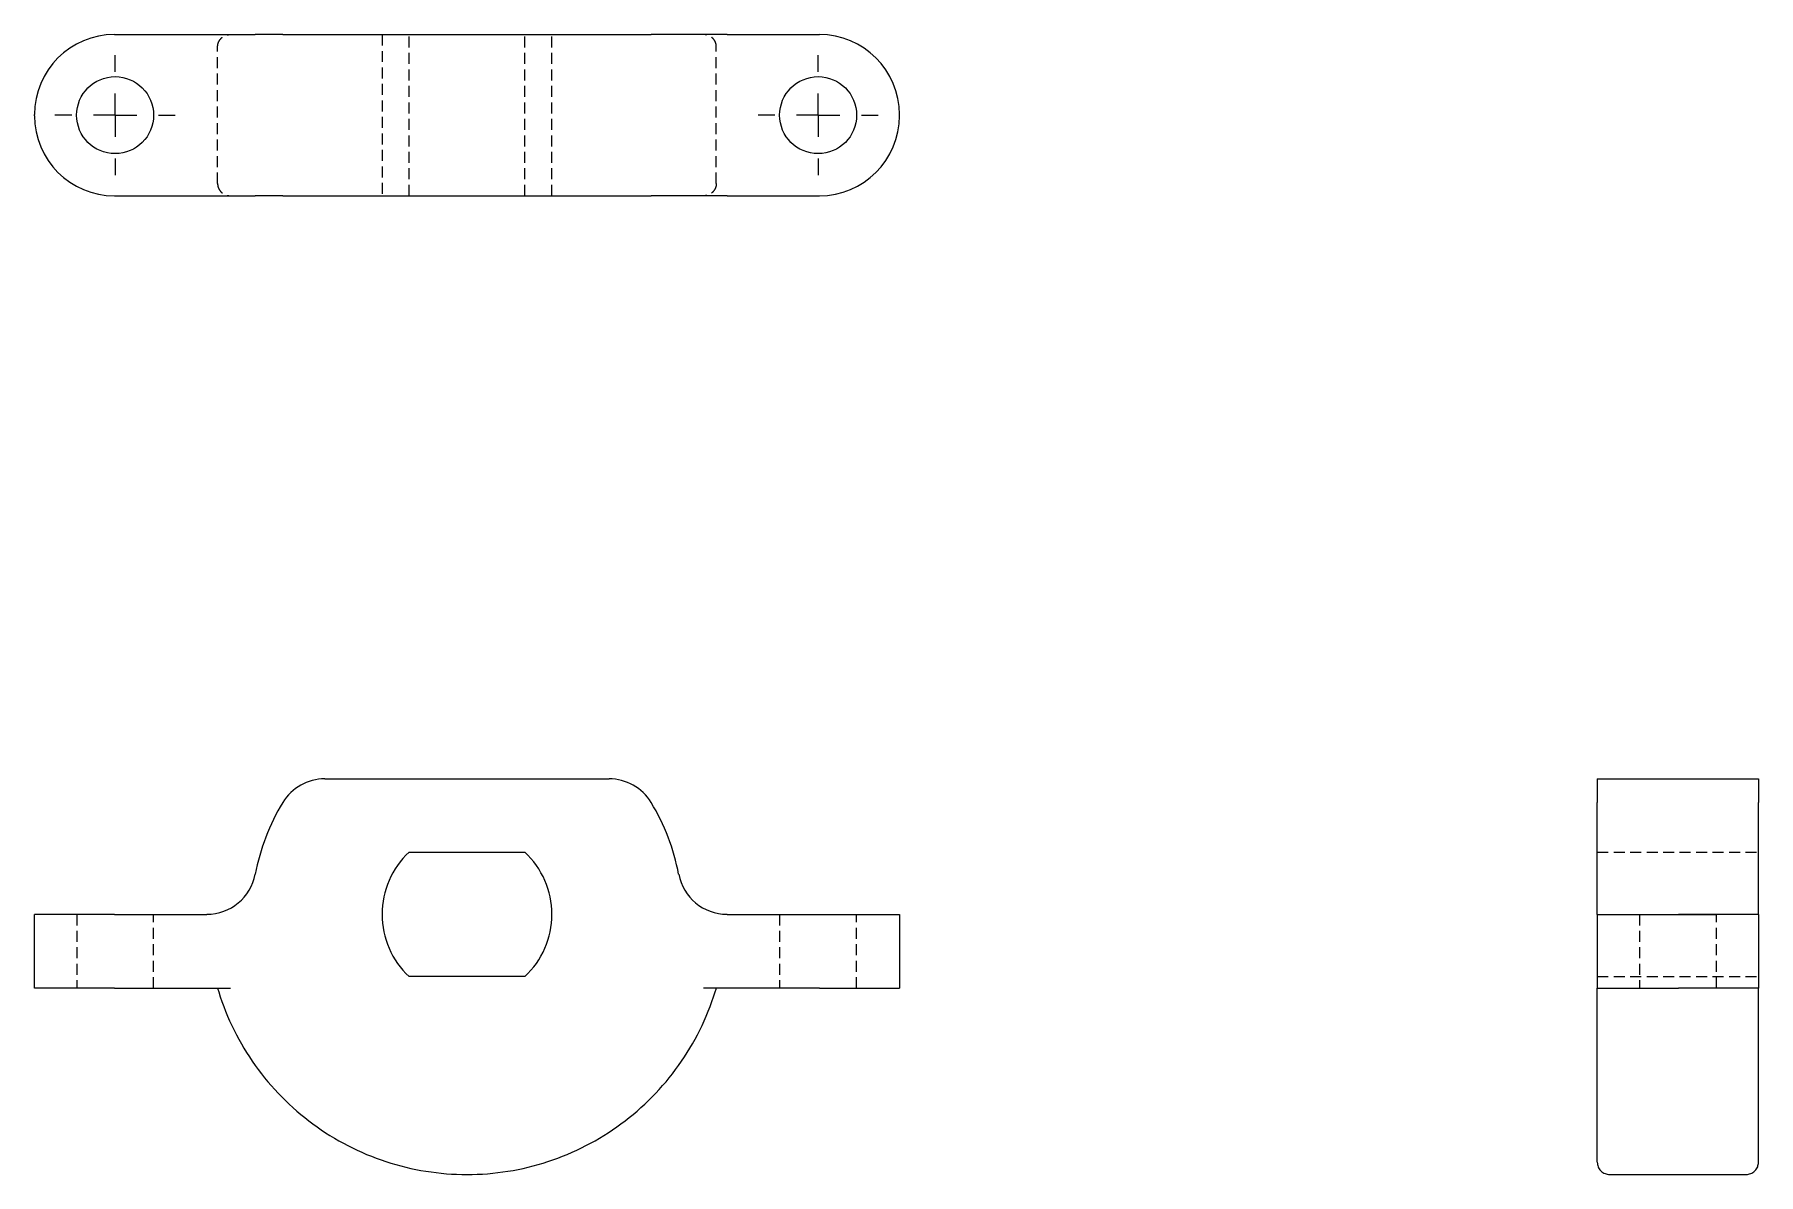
# Model space of a CAD drawing. Header units: millimetres. Extents: x 33 to 232, y 36 to 167.
import ezdxf

# ---------------------------------------------------------------- set-up
doc = ezdxf.new("R2010")
doc.units = ezdxf.units.MM
doc.linetypes.add('HIDDEN', pattern=[1.905, 1.27, -0.635])
doc.layers.add('10', color=7, linetype='Continuous')

# ---------------------------------------------------------------- blocks, each defined once
blk = doc.blocks.new('SW_CENTERMARKSYMBOL_0')
at = {"layer": '10', "color": 0}
for p, q in [((0, 5), (0, 6.95)), ((0, 0), (0, 2.5)), ((-5, 0), (-6.95, 0)), ((0, 0), (-2.5, 0)), ((0, 0), (0, -2.5)), ((0, 0), (2.5, 0)), ((5, 0), (6.95, 0)), ((0, -5), (0, -6.95))]:
    blk.add_line(p, q, dxfattribs=at)
blk = doc.blocks.new('SW_CENTERMARKSYMBOL_1')
at = {"layer": '10', "color": 0}
for p, q in [((0, 5), (0, 6.95)), ((0, 0), (0, 2.5)), ((-5, 0), (-6.95, 0)), ((0, 0), (-2.5, 0)), ((0, 0), (0, -2.5)), ((0, 0), (2.5, 0)), ((5, 0), (6.95, 0)), ((0, -5), (0, -6.95))]:
    blk.add_line(p, q, dxfattribs=at)

msp = doc.modelspace()

# ---------------------------------------------------------------- linework, layer by layer
at = {"color": 7, "linetype": 'Continuous', "lineweight": 25}
for p, q in [((42.25, 167.32), (52.93, 167.32)), ((52.93, 167.32), (58.52, 167.32)), ((61.7, 167.32), (58.52, 167.32)), ((61.7, 167.32), (66.57, 167.32)), ((66.57, 167.32), (99.43, 167.32)), ((99.43, 167.32), (104.3, 167.32)), ((107.48, 167.32), (104.3, 167.32)), ((113.07, 167.32), (107.48, 167.32)), ((113.07, 167.32), (123.75, 167.32)), ((33, 157.93), (33, 158.07)), ((133, 157.93), (133, 158.07)), ((42.25, 148.68), (52.93, 148.68)), ((52.93, 148.68), (58.52, 148.68)), ((61.7, 148.68), (58.52, 148.68)), ((61.7, 148.68), (66.57, 148.68)), ((66.57, 148.68), (99.43, 148.68)), ((99.43, 148.68), (104.3, 148.68)), ((107.48, 148.68), (104.3, 148.68)), ((113.07, 148.68), (107.48, 148.68)), ((113.07, 148.68), (123.75, 148.68)), ((66.57, 81.29), (99.43, 81.29)), ((213.68, 81.29), (232.32, 81.29)), ((213.68, 81.29), (213.68, 78.55)), ((232.32, 81.29), (232.32, 78.55)), ((213.68, 70.27), (213.68, 78.55)), ((232.32, 70.27), (232.32, 78.55)), ((76.31, 72.82), (89.69, 72.82)), ((213.68, 65.63), (213.68, 70.27)), ((232.32, 65.63), (232.32, 70.27)), ((33, 57.09), (33, 65.63)), ((42.25, 65.63), (33, 65.63)), ((42.25, 65.63), (52.93, 65.63)), ((113.07, 65.63), (123.75, 65.63)), ((123.75, 65.63), (133, 65.63)), ((133, 65.63), (133, 57.09)), ((213.68, 65.63), (222.93, 65.63)), ((213.68, 65.63), (213.68, 57.09)), ((218.55, 65.63), (227.45, 65.63)), ((222.93, 65.63), (223.07, 65.63)), ((232.32, 65.63), (223.07, 65.63)), ((232.32, 65.63), (232.32, 57.09)), ((89.69, 58.44), (76.31, 58.44)), ((42.25, 57.09), (33, 57.09)), ((42.25, 57.09), (55.66, 57.09)), ((123.75, 57.09), (110.34, 57.09)), ((123.75, 57.09), (133, 57.09)), ((213.68, 57.09), (222.93, 57.09)), ((222.93, 57.09), (223.07, 57.09)), ((232.32, 57.09), (223.07, 57.09)), ((215.1, 35.56), (230.9, 35.56))]:
    msp.add_line(p, q, dxfattribs=at)
at = {"color": 7, "linetype": 'HIDDEN', "lineweight": 18}
for p, q in [((54.17, 150.1), (54.17, 165.9)), ((73.18, 167.32), (73.18, 148.68)), ((76.31, 148.68), (76.31, 167.32)), ((89.69, 148.68), (89.69, 167.32)), ((92.82, 148.68), (92.82, 167.32)), ((111.83, 150.1), (111.83, 165.9)), ((213.68, 72.82), (232.32, 72.82)), ((37.88, 65.63), (37.88, 57.09)), ((46.77, 57.09), (46.77, 65.63)), ((119.15, 65.63), (119.15, 57.09)), ((128.05, 57.09), (128.05, 65.63)), ((218.55, 65.63), (218.55, 57.09)), ((227.45, 57.09), (227.45, 65.63)), ((213.68, 58.44), (232.32, 58.44))]:
    msp.add_line(p, q, dxfattribs=at)
at = {"color": 7, "linetype": 'Continuous', "lineweight": 25}
for centre in [(42.32, 158), (123.6, 158)]:
    msp.add_circle(centre, 4.45, dxfattribs=at)
for centre, radius, start, end in [((42.25, 158.07), 9.25, 90, 180), ((123.75, 158.07), 9.25, 0, 90), ((42.25, 157.93), 9.25, 180, 270), ((123.75, 157.93), 9.25, 270, 0), ((66.57, 75.6), 5.69, 90, 148.7671), ((99.43, 75.6), 5.69, 31.2329, 90), ((83, 65.63), 24.91, 148.7671, 169.2778), ((83, 65.63), 24.91, 10.7222, 31.2329), ((83, 65.63), 9.82, 132.9554, 227.0446), ((83, 65.63), 9.82, 312.9554, 47.0446), ((52.93, 71.33), 5.69, 270, 349.2778), ((113.07, 71.33), 5.69, 190.7222, 270)]:
    msp.add_arc(centre, radius, start, end, dxfattribs=at)
at = {"color": 7, "linetype": 'HIDDEN', "lineweight": 18}
for points in [[(54.17, 165.9), (54.17, 166.07), (54.2, 166.25), (54.35, 166.6), (54.46, 166.77), (54.75, 167.05), (54.92, 167.15), (55.29, 167.29), (55.48, 167.32), (55.66, 167.32)], [(111.83, 165.9), (111.83, 166.07), (111.8, 166.25), (111.65, 166.6), (111.54, 166.77), (111.25, 167.05), (111.08, 167.15), (110.71, 167.29), (110.52, 167.32), (110.34, 167.32)], [(54.17, 150.1), (54.17, 149.93), (54.2, 149.75), (54.35, 149.4), (54.46, 149.23), (54.75, 148.95), (54.92, 148.85), (55.29, 148.71), (55.48, 148.68), (55.66, 148.68)], [(111.83, 150.1), (111.83, 149.93), (111.8, 149.75), (111.65, 149.4), (111.54, 149.23), (111.25, 148.95), (111.08, 148.85), (110.71, 148.71), (110.52, 148.68), (110.34, 148.68)]]:
    msp.add_open_spline(points, degree=3, knots=[0, 0, 0, 0, 0.25, 0.25, 0.5, 0.5, 0.75, 0.75, 1, 1, 1, 1], dxfattribs=at)
at = {"color": 7, "linetype": 'Continuous', "lineweight": 25}
for points in [[(54.17, 57.09), (54.21, 56.95), (54.25, 56.81), (54.3, 56.67)], [(111.7, 56.67), (111.75, 56.81), (111.79, 56.95), (111.83, 57.09)]]:
    msp.add_open_spline(points, degree=3, dxfattribs=at)
for points, knots in [([(54.3, 56.67), (55.24, 53.63), (56.68, 50.75), (60.37, 45.58), (62.63, 43.29), (67.75, 39.52), (70.61, 38.05), (76.65, 36.07), (79.82, 35.56), (86.18, 35.56), (89.35, 36.07), (95.39, 38.05), (98.25, 39.52), (103.37, 43.29), (105.63, 45.58), (109.32, 50.75), (110.76, 53.63), (111.7, 56.67)], [0, 0, 0, 0, 0.125, 0.125, 0.25, 0.25, 0.375, 0.375, 0.5, 0.5, 0.625, 0.625, 0.75, 0.75, 0.875, 0.875, 1, 1, 1, 1]), ([(213.68, 36.98), (213.68, 36.98), (213.68, 37.47), (213.68, 39.35), (213.68, 40.76), (213.68, 44.34), (213.68, 46.53), (213.68, 51.46), (213.68, 54.2), (213.68, 57.09)], [0, 0, 0, 0, 0.25, 0.25, 0.5, 0.5, 0.75, 0.75, 1, 1, 1, 1]), ([(232.32, 36.98), (232.32, 36.98), (232.32, 37.47), (232.32, 39.35), (232.32, 40.76), (232.32, 44.34), (232.32, 46.53), (232.32, 51.46), (232.32, 54.2), (232.32, 57.09)], [0, 0, 0, 0, 0.25, 0.25, 0.5, 0.5, 0.75, 0.75, 1, 1, 1, 1]), ([(213.68, 36.98), (213.7, 36.8), (213.72, 36.53), (213.9, 36.2), (214.09, 35.97), (214.31, 35.79), (214.65, 35.61), (214.92, 35.58), (215.1, 35.56)], [0, 0, 0, 0, 0.239457, 0.368361, 0.5, 0.631639, 0.760543, 1, 1, 1, 1]), ([(230.9, 35.56), (231.08, 35.58), (231.35, 35.61), (231.69, 35.79), (231.91, 35.97), (232.1, 36.2), (232.28, 36.53), (232.3, 36.8), (232.32, 36.98)], [0, 0, 0, 0, 0.239457, 0.368361, 0.5, 0.631639, 0.760543, 1, 1, 1, 1])]:
    msp.add_open_spline(points, degree=3, knots=knots, dxfattribs=at)

# ---------------------------------------------------------------- block references
at = {"layer": '10'}
for name, p in [('SW_CENTERMARKSYMBOL_1', (42.32, 158)), ('SW_CENTERMARKSYMBOL_0', (123.6, 158))]:
    msp.add_blockref(name, p, dxfattribs=at)

doc.saveas('drawing.dxf')
